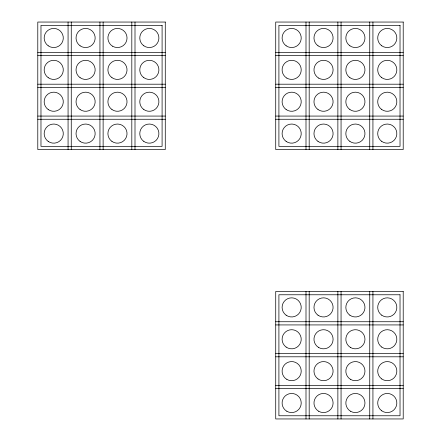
<?xml version="1.0" encoding="UTF-8"?>
<svg xmlns="http://www.w3.org/2000/svg" width="441" height="441" viewBox="0 0 441 441"><rect width="100%" height="100%" fill="white"/><g stroke="black" fill="none" stroke-linecap="round" stroke-linejoin="round"><path stroke-width="0.66" d="M37.788 52.33L165.276 52.33M275.724 52.33L403.212 52.33M37.788 55.516L165.276 55.516M275.724 55.516L403.212 55.516M37.788 84.203L165.276 84.203M275.724 84.203L403.212 84.203M37.788 87.39L165.276 87.39M275.724 87.39L403.212 87.39M37.788 116.071L165.276 116.071M275.724 116.071L403.212 116.071M37.788 119.263L165.276 119.263M275.724 119.263L403.212 119.263M275.724 321.737L403.212 321.737M275.724 324.929L403.212 324.929M275.724 353.61L403.212 353.61M275.724 356.797L403.212 356.797M275.724 385.484L403.212 385.484M275.724 388.67L403.212 388.67M372.932 22.05L372.932 149.538M372.932 291.462L372.932 418.95M369.745 22.05L369.745 149.538M369.745 291.462L369.745 418.95M341.058 22.05L341.058 149.538M341.058 291.462L341.058 418.95M337.872 22.05L337.872 149.538M337.872 291.462L337.872 418.95M309.185 22.05L309.185 149.538M309.185 291.462L309.185 418.95M305.999 22.05L305.999 149.538M305.999 291.462L305.999 418.95M135.001 22.05L135.001 149.538M131.815 22.05L131.815 149.538M103.128 22.05L103.128 149.538M99.942 22.05L99.942 149.538M71.255 22.05L71.255 149.538M68.068 22.05L68.068 149.538M165.276 22.05L37.788 22.05L37.788 149.538L165.276 149.538L165.276 22.05M403.212 22.05L275.724 22.05L275.724 149.538L403.212 149.538L403.212 22.05M162.09 25.363L40.974 25.363L40.974 146.351L162.09 146.351L162.09 25.363M400.026 25.363L278.91 25.363L278.91 146.351L400.026 146.351L400.026 25.363M403.212 291.462L275.724 291.462L275.724 418.95L403.212 418.95L403.212 291.462M400.026 294.77L278.91 294.77L278.91 415.764L400.026 415.764L400.026 294.77M286.876 411.293A9.564 9.564 0 0 0 301.22 403.013A9.564 9.564 0 0 0 286.876 394.734A9.564 9.564 0 0 0 286.876 411.293M318.749 411.293A9.564 9.564 0 0 0 333.093 403.013A9.564 9.564 0 0 0 318.749 394.734A9.564 9.564 0 0 0 318.749 411.293M350.623 411.293A9.564 9.564 0 0 0 364.966 403.013A9.564 9.564 0 0 0 350.623 394.734A9.564 9.564 0 0 0 350.623 411.293M381.768 410.83A9.564 9.564 0 0 0 396.795 403.873A9.564 9.564 0 0 0 383.257 394.337A9.564 9.564 0 0 0 381.768 410.83M286.876 379.42A9.564 9.564 0 0 0 301.22 371.14A9.564 9.564 0 0 0 286.876 362.86A9.564 9.564 0 0 0 286.876 379.42M318.022 378.957A9.564 9.564 0 0 0 333.054 372A9.564 9.564 0 0 0 319.51 362.463A9.564 9.564 0 0 0 318.022 378.957M350.623 379.42A9.564 9.564 0 0 0 364.966 371.14A9.564 9.564 0 0 0 350.623 362.86A9.564 9.564 0 0 0 350.623 379.42M381.768 378.957A9.564 9.564 0 0 0 396.795 372A9.564 9.564 0 0 0 383.257 362.463A9.564 9.564 0 0 0 381.768 378.957M286.154 347.089A9.564 9.564 0 0 0 301.181 340.127A9.564 9.564 0 0 0 287.642 330.59A9.564 9.564 0 0 0 286.154 347.089M318.749 347.552A9.564 9.564 0 0 0 333.093 339.267A9.564 9.564 0 0 0 318.749 330.987A9.564 9.564 0 0 0 318.749 347.552M350.623 347.552A9.564 9.564 0 0 0 364.966 339.267A9.564 9.564 0 0 0 350.623 330.987A9.564 9.564 0 0 0 350.623 347.552M381.768 347.089A9.564 9.564 0 0 0 396.795 340.127A9.564 9.564 0 0 0 383.257 330.59A9.564 9.564 0 0 0 381.768 347.089M286.154 315.216A9.564 9.564 0 0 0 301.181 308.259A9.564 9.564 0 0 0 287.642 298.722A9.564 9.564 0 0 0 286.154 315.216M318.022 315.216A9.564 9.564 0 0 0 333.054 308.259A9.564 9.564 0 0 0 319.51 298.722A9.564 9.564 0 0 0 318.022 315.216M349.895 315.216A9.564 9.564 0 0 0 364.928 308.259A9.564 9.564 0 0 0 351.383 298.722A9.564 9.564 0 0 0 349.895 315.216M381.768 315.216A9.564 9.564 0 0 0 396.795 308.259A9.564 9.564 0 0 0 383.257 298.722A9.564 9.564 0 0 0 381.768 315.216M48.218 141.423A9.564 9.564 0 0 0 63.25 134.461A9.564 9.564 0 0 0 49.706 124.924A9.564 9.564 0 0 0 48.218 141.423M80.091 141.423A9.564 9.564 0 0 0 95.118 134.461A9.564 9.564 0 0 0 81.579 124.924A9.564 9.564 0 0 0 80.091 141.423M111.964 141.423A9.564 9.564 0 0 0 126.991 134.461A9.564 9.564 0 0 0 113.453 124.924A9.564 9.564 0 0 0 111.964 141.423M143.838 141.423A9.564 9.564 0 0 0 158.865 134.461A9.564 9.564 0 0 0 145.326 124.924A9.564 9.564 0 0 0 143.838 141.423M48.218 109.55A9.564 9.564 0 0 0 63.25 102.588A9.564 9.564 0 0 0 49.706 93.057A9.564 9.564 0 0 0 48.218 109.55M80.091 109.55A9.564 9.564 0 0 0 95.118 102.588A9.564 9.564 0 0 0 81.579 93.057A9.564 9.564 0 0 0 80.091 109.55M111.964 109.55A9.564 9.564 0 0 0 126.991 102.588A9.564 9.564 0 0 0 113.453 93.057A9.564 9.564 0 0 0 111.964 109.55M143.838 109.55A9.564 9.564 0 0 0 158.865 102.588A9.564 9.564 0 0 0 145.326 93.057A9.564 9.564 0 0 0 143.838 109.55M48.218 77.677A9.564 9.564 0 0 0 63.25 70.72A9.564 9.564 0 0 0 49.706 61.183A9.564 9.564 0 0 0 48.218 77.677M80.091 77.677A9.564 9.564 0 0 0 95.118 70.72A9.564 9.564 0 0 0 81.579 61.183A9.564 9.564 0 0 0 80.091 77.677M111.964 77.677A9.564 9.564 0 0 0 126.991 70.72A9.564 9.564 0 0 0 113.453 61.183A9.564 9.564 0 0 0 111.964 77.677M143.838 77.677A9.564 9.564 0 0 0 158.865 70.72A9.564 9.564 0 0 0 145.326 61.183A9.564 9.564 0 0 0 143.838 77.677M48.218 45.803A9.564 9.564 0 0 0 63.25 38.847A9.564 9.564 0 0 0 49.706 29.31A9.564 9.564 0 0 0 48.218 45.803M80.091 45.803A9.564 9.564 0 0 0 95.118 38.847A9.564 9.564 0 0 0 81.579 29.31A9.564 9.564 0 0 0 80.091 45.803M112.687 46.266A9.564 9.564 0 0 0 127.03 37.987A9.564 9.564 0 0 0 112.687 29.707A9.564 9.564 0 0 0 112.687 46.266M143.838 45.803A9.564 9.564 0 0 0 158.865 38.847A9.564 9.564 0 0 0 145.326 29.31A9.564 9.564 0 0 0 143.838 45.803M286.154 141.423A9.564 9.564 0 0 0 301.181 134.461A9.564 9.564 0 0 0 287.642 124.924A9.564 9.564 0 0 0 286.154 141.423M318.022 141.423A9.564 9.564 0 0 0 333.054 134.461A9.564 9.564 0 0 0 319.51 124.924A9.564 9.564 0 0 0 318.022 141.423M349.895 141.423A9.564 9.564 0 0 0 364.928 134.461A9.564 9.564 0 0 0 351.383 124.924A9.564 9.564 0 0 0 349.895 141.423M381.768 141.423A9.564 9.564 0 0 0 396.795 134.461A9.564 9.564 0 0 0 383.257 124.924A9.564 9.564 0 0 0 381.768 141.423M286.154 109.55A9.564 9.564 0 0 0 301.181 102.588A9.564 9.564 0 0 0 287.642 93.057A9.564 9.564 0 0 0 286.154 109.55M318.022 109.55A9.564 9.564 0 0 0 333.054 102.588A9.564 9.564 0 0 0 319.51 93.057A9.564 9.564 0 0 0 318.022 109.55M349.895 109.55A9.564 9.564 0 0 0 364.928 102.588A9.564 9.564 0 0 0 351.383 93.057A9.564 9.564 0 0 0 349.895 109.55M381.768 109.55A9.564 9.564 0 0 0 396.795 102.588A9.564 9.564 0 0 0 383.257 93.057A9.564 9.564 0 0 0 381.768 109.55M286.876 78.14A9.564 9.564 0 0 0 301.22 69.86A9.564 9.564 0 0 0 286.876 61.58A9.564 9.564 0 0 0 286.876 78.14M318.749 78.14A9.564 9.564 0 0 0 333.093 69.86A9.564 9.564 0 0 0 318.749 61.58A9.564 9.564 0 0 0 318.749 78.14M349.895 77.677A9.564 9.564 0 0 0 364.928 70.72A9.564 9.564 0 0 0 351.383 61.183A9.564 9.564 0 0 0 349.895 77.677M381.768 77.677A9.564 9.564 0 0 0 396.795 70.72A9.564 9.564 0 0 0 383.257 61.183A9.564 9.564 0 0 0 381.768 77.677M286.154 45.803A9.564 9.564 0 0 0 301.181 38.847A9.564 9.564 0 0 0 287.642 29.31A9.564 9.564 0 0 0 286.154 45.803M318.022 45.803A9.564 9.564 0 0 0 333.054 38.847A9.564 9.564 0 0 0 319.51 29.31A9.564 9.564 0 0 0 318.022 45.803M349.895 45.803A9.564 9.564 0 0 0 364.928 38.847A9.564 9.564 0 0 0 351.383 29.31A9.564 9.564 0 0 0 349.895 45.803M381.768 45.803A9.564 9.564 0 0 0 396.795 38.847A9.564 9.564 0 0 0 383.257 29.31A9.564 9.564 0 0 0 381.768 45.803"/></g></svg>
